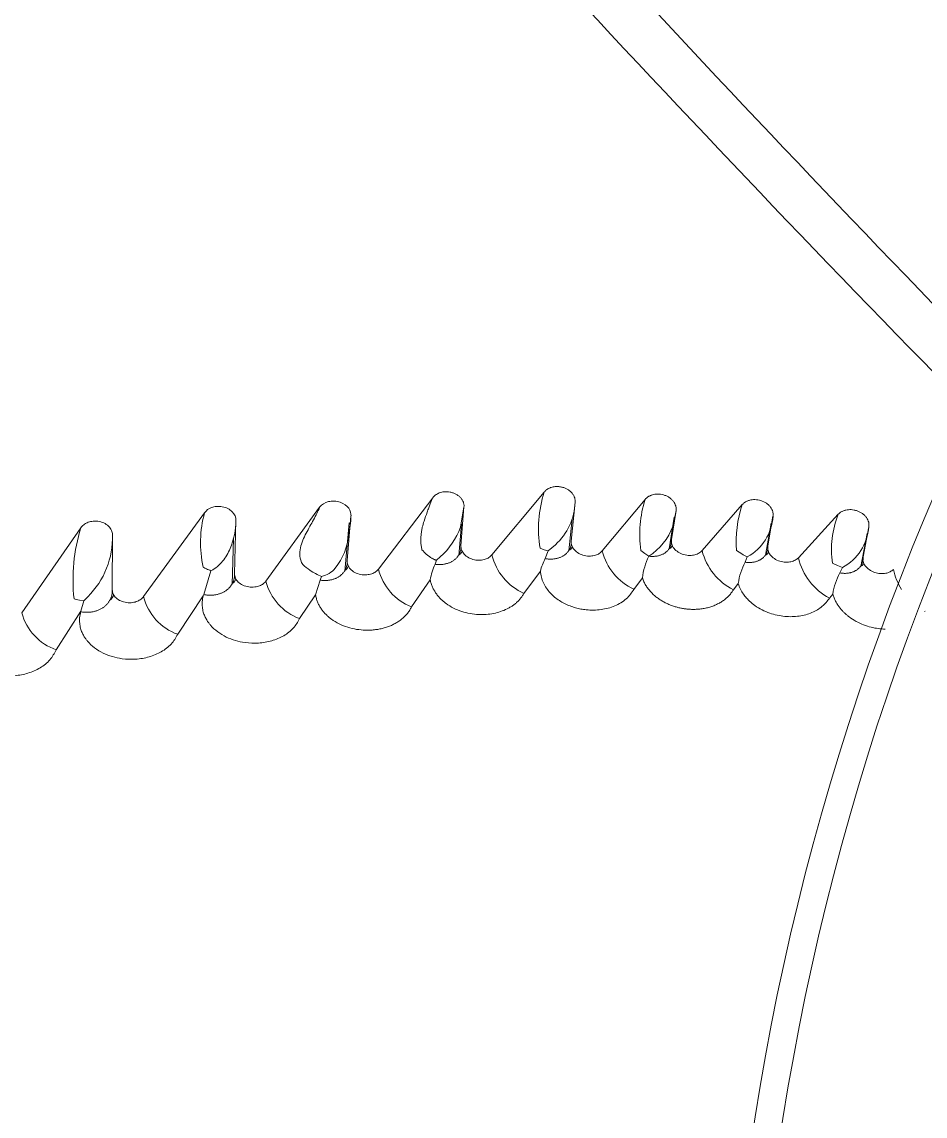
# Model space of a CAD drawing. Header units: millimetres. Extents: x 113490 to 142599, y -20467 to 115.
# Drawn here: x 134570.1 to 134651.5, y -11322.9 to -11224.4 of the extents above; entities that cross this region are included whole.
import ezdxf

# ---------------------------------------------------------------- set-up
doc = ezdxf.new("R2010")
doc.units = ezdxf.units.MM
doc.layers.add('DV3_0', color=7, linetype='Continuous')

msp = doc.modelspace()

# ---------------------------------------------------------------- linework, layer by layer
at = {"layer": 'DV3_0', "color": 7, "linetype": 'Continuous', "lineweight": 15}
for p, q in [((134612.432, -11272.384), (134617.145, -11266.714)), ((134602.213, -11273.662), (134607.109, -11267.226)), ((134619.928, -11267.626), (134619.585, -11271.133)), ((134622.371, -11272.023), (134626.236, -11267.381)), ((134631.369, -11271.989), (134634.987, -11267.848)), ((134581.065, -11276.136), (134586.554, -11268.58)), ((134592.082, -11274.741), (134596.921, -11268.092)), ((134599.743, -11268.87), (134599.402, -11272.894)), ((134609.92, -11268.049), (134609.597, -11269.88)), ((134609.92, -11268.049), (134609.648, -11271.547)), ((134629.016, -11268.372), (134628.602, -11270.995)), ((134629.016, -11268.372), (134628.734, -11269.811)), ((134637.751, -11268.903), (134637.286, -11271.569)), ((134640.038, -11272.628), (134643.63, -11268.721)), ((134570.102, -11277.592), (134575.42, -11269.935)), ((134589.378, -11269.278), (134589.257, -11274.078)), ((134599.191, -11273.833), (134599.575, -11269.5)), ((134609.449, -11272.433), (134609.682, -11269.6)), ((134619.377, -11272.013), (134619.671, -11269.115)), ((134628.406, -11271.837), (134628.863, -11268.975)), ((134637.082, -11272.414), (134637.595, -11269.509)), ((134646.379, -11269.84), (134645.861, -11272.561)), ((134578.256, -11270.563), (134578.242, -11275.527)), ((134589.036, -11275.057), (134589.164, -11270.896)), ((134645.649, -11273.416), (134646.219, -11270.454)), ((134617.133, -11271.911), (134616.769, -11271.783)), ((134618.155, -11271.463), (134617.487, -11272.014)), ((134606.755, -11272.492), (134606.528, -11272.305)), ((134607.451, -11272.847), (134607.32, -11273.219)), ((134607.786, -11272.562), (134607.451, -11272.847)), ((134617.487, -11272.014), (134617.133, -11271.911)), ((134617.487, -11272.014), (134617.224, -11272.71)), ((134626.199, -11272.241), (134625.854, -11271.968)), ((134626.572, -11272.494), (134626.199, -11272.241)), ((134634.949, -11272.288), (134634.475, -11271.996)), ((134635.439, -11272.557), (134635.236, -11273.033)), ((134587.133, -11273.802), (134586.477, -11275.951)), ((134615.317, -11275.843), (134616.803, -11273.838)), ((134643.556, -11273.347), (134643.11, -11273.132)), ((134643.999, -11273.522), (134643.556, -11273.347)), ((134643.999, -11273.522), (134643.782, -11274.005)), ((134596.977, -11274.656), (134596.552, -11275.968)), ((134597.093, -11274.319), (134596.977, -11274.657)), ((134605.195, -11277.07), (134606.88, -11274.618)), ((134625.231, -11275.48), (134625.986, -11274.458)), ((134634.191, -11275.511), (134634.624, -11274.949)), ((134574.993, -11276.39), (134574.805, -11276.344)), ((134575.286, -11276.449), (134574.993, -11276.39)), ((134575.683, -11276.506), (134575.286, -11276.449)), ((134575.683, -11276.505), (134575.408, -11277.447)), ((134576.039, -11276.146), (134575.683, -11276.505)), ((134584.134, -11279.531), (134586.426, -11276.069)), ((134595.12, -11278.121), (134596.552, -11275.969)), ((134642.846, -11276.271), (134643.137, -11275.909)), ((134573.194, -11280.93), (134575.408, -11277.447)), ((134575.408, -11277.447), (134575.405, -11277.498)), ((134651.409, -11277.487), (134651.452, -11277.436))]:
    msp.add_line(p, q, dxfattribs=at)
for centre, radius, start, end in [((134869.238, -11359.99), 343.5, 135.65946, 225.62289), ((134869.238, -11359.99), 346, 136.50602, 225.32035), ((136033.483, -9914.211), 1921.389, 220.928899, 224.297966), ((135969.247, -9969.728), 1840.9, 220.965027, 224.504503), ((134869.238, -11359.99), 236, 136.9648, 225.2631), ((134869.238, -11359.99), 233.5, 136.53416, 225.78143), ((134627.601, -11270.036), 10.972, 162.37471, 189.16103), ((134614.503, -11267.449), 5.427, 312.296, 358.13143), ((134636.223, -11270.524), 10.469, 162.53028, 187.92677), ((134644.881, -11271.173), 10.438, 161.41958, 184.51786), ((134596.72, -11271.309), 10.526, 164.97852, 191.91893), ((134588.422, -11268.41), 11.331, 349.06813, 357.67529), ((134633.282, -11268.634), 4.478, 298.80975, 356.55241), ((134651.659, -11271.905), 8.637, 158.37466, 188.16785), ((134590.216, -11274.588), 15.511, 162.54213, 186.50253), ((134603.436, -11267.673), 6.544, 311.66045, 340.29001), ((134623.584, -11267.873), 5.503, 302.88493, 339.37731), ((134641.876, -11269.539), 4.514, 298.05831, 356.17038), ((134570.703, -11270.795), 7.557, 314.92233, 1.76239), ((134593.496, -11269.88), 6.089, 322.5529, 353.59676), ((134610.603, -11267.72), 6.134, 223.22575, 228.37628), ((134617.449, -11271.133), 5.171, 194.00425, 245.64619), ((134622.495, -11275.323), 5.883, 153.63558, 165.37797), ((134627.39, -11270.782), 5.17, 193.89391, 245.31738), ((134631.85, -11275.138), 5.903, 153.39439, 173.38892), ((134636.526, -11270.75), 5.303, 193.51577, 243.88026), ((134638.385, -11266.605), 6.641, 238.84802, 243.67369), ((134645.399, -11271.398), 5.5, 192.91951, 242.34532), ((134589.022, -11268.615), 5.518, 241.88123, 245.51623), ((134589.356, -11267.836), 6.367, 245.68778, 249.56068), ((134598.941, -11269.437), 5.208, 227.16039, 236.15131), ((134599.171, -11269.115), 5.603, 236.03035, 248.22972), ((134596.555, -11272.005), 2.375, 283.08875, 318.38586), ((134607.044, -11272.444), 4.981, 194.14416, 248.21618), ((134612.652, -11275.666), 5.866, 155.3442, 169.6972), ((134640.495, -11275.768), 5.928, 152.5189, 172.06076), ((134654.217, -11272.469), 5.751, 192.20873, 211.74243), ((134588.639, -11274.343), 0.757, 300.42452, 346.53043), ((134596.818, -11273.541), 4.886, 194.22725, 249.65983), ((134649.023, -11276.839), 5.959, 151.59531, 171.01625), ((134577.543, -11275.758), 0.842, 303.77478, 346.84189), ((134585.806, -11274.937), 4.89, 194.20217, 250.00772), ((134589.838, -11277.484), 3.694, 155.47332, 157.45242), ((134574.754, -11276.384), 4.806, 194.55048, 251.06411), ((134791.503, -10489.197), 872.245, 252.439478, 259.620226)]:
    msp.add_arc(centre, radius, start, end, dxfattribs=at)
for points, knots in [([(134607.109, -11267.226), (134607.127, -11267.203), (134607.164, -11267.156), (134607.225, -11267.091), (134607.292, -11267.031), (134607.388, -11266.956), (134607.521, -11266.872), (134607.77, -11266.76), (134608.159, -11266.671), (134608.593, -11266.695), (134608.946, -11266.79), (134609.2, -11266.903), (134609.427, -11267.05), (134609.617, -11267.225), (134609.766, -11267.421), (134609.857, -11267.608), (134609.905, -11267.773), (134609.926, -11267.912), (134609.922, -11268.003), (134609.92, -11268.049)], [0, 0, 0, 0, 0.025508, 0.0507, 0.075707, 0.100663, 0.151235, 0.201359, 0.315486, 0.450295, 0.521379, 0.592441, 0.663866, 0.735035, 0.803976, 0.872556, 0.916064, 0.958333, 1, 1, 1, 1]), ([(134617.144, -11266.714), (134617.169, -11266.686), (134617.217, -11266.633), (134617.298, -11266.559), (134617.384, -11266.493), (134617.475, -11266.434), (134617.571, -11266.381), (134617.673, -11266.336), (134617.799, -11266.292), (134617.952, -11266.253), (134618.175, -11266.22), (134618.452, -11266.219), (134618.756, -11266.271), (134619.034, -11266.363), (134619.277, -11266.488), (134619.492, -11266.644), (134619.669, -11266.827), (134619.806, -11267.028), (134619.892, -11267.233), (134619.936, -11267.435), (134619.93, -11267.563), (134619.927, -11267.626)], [0, 0, 0, 0, 0.031379, 0.06194, 0.09187, 0.121366, 0.150636, 0.179892, 0.209347, 0.255339, 0.301145, 0.381241, 0.462609, 0.533215, 0.604284, 0.675064, 0.745219, 0.814233, 0.882728, 0.942077, 1, 1, 1, 1]), ([(134626.236, -11267.381), (134626.261, -11267.353), (134626.311, -11267.298), (134626.394, -11267.224), (134626.483, -11267.157), (134626.576, -11267.098), (134626.676, -11267.046), (134626.78, -11267.002), (134626.926, -11266.954), (134627.115, -11266.914), (134627.361, -11266.895), (134627.624, -11266.911), (134627.895, -11266.967), (134628.157, -11267.061), (134628.397, -11267.193), (134628.61, -11267.355), (134628.783, -11267.542), (134628.914, -11267.746), (134628.988, -11267.936), (134629.022, -11268.101), (134629.032, -11268.238), (134629.021, -11268.328), (134629.016, -11268.372)], [0, 0, 0, 0, 0.031716, 0.062546, 0.092687, 0.122352, 0.151761, 0.181144, 0.210729, 0.268965, 0.327186, 0.394124, 0.462805, 0.532221, 0.602027, 0.672131, 0.741831, 0.809151, 0.876161, 0.918496, 0.959572, 1, 1, 1, 1]), ([(134599.744, -11268.87), (134599.764, -11268.656), (134599.702, -11268.408), (134599.378, -11267.955), (134599.115, -11267.752), (134598.611, -11267.576), (134598.425, -11267.539), (134598.056, -11267.522), (134597.874, -11267.542), (134597.384, -11267.663), (134597.132, -11267.824), (134596.921, -11268.092)], [0, 0, 0, 0, 0.25, 0.25, 0.5, 0.5, 0.625, 0.625, 0.75, 0.75, 1, 1, 1, 1]), ([(134606.133, -11271.921), (134606.12, -11271.86), (134606.094, -11271.738), (134606.066, -11271.553), (134606.046, -11271.368), (134606.035, -11271.183), (134606.032, -11270.997), (134606.036, -11270.811), (134606.048, -11270.625), (134606.068, -11270.439), (134606.094, -11270.254), (134606.127, -11270.07), (134606.193, -11269.76), (134606.344, -11269.242), (134606.55, -11268.663), (134606.747, -11268.153), (134606.882, -11267.807), (134607.001, -11267.503), (134607.075, -11267.313), (134607.109, -11267.226)], [0, 0, 0, 0, 0.038117, 0.07613, 0.114071, 0.151973, 0.189866, 0.227782, 0.265755, 0.303816, 0.342, 0.380339, 0.418871, 0.537049, 0.713887, 0.799551, 0.875741, 0.942523, 1, 1, 1, 1]), ([(134634.987, -11267.848), (134635.012, -11267.821), (134635.062, -11267.768), (134635.145, -11267.696), (134635.235, -11267.632), (134635.33, -11267.575), (134635.432, -11267.525), (134635.54, -11267.483), (134635.688, -11267.439), (134635.879, -11267.402), (134636.126, -11267.39), (134636.389, -11267.413), (134636.752, -11267.497), (134637.09, -11267.66), (134637.367, -11267.882), (134637.536, -11268.074), (134637.663, -11268.282), (134637.733, -11268.474), (134637.763, -11268.638), (134637.77, -11268.773), (134637.758, -11268.86), (134637.751, -11268.903)], [0, 0, 0, 0, 0.031146, 0.061614, 0.09162, 0.121391, 0.151159, 0.181156, 0.211609, 0.269627, 0.327746, 0.395622, 0.463618, 0.603589, 0.673607, 0.742832, 0.811081, 0.878773, 0.920378, 0.960587, 1, 1, 1, 1]), ([(134589.378, -11269.278), (134589.389, -11269.01), (134589.269, -11268.726), (134588.826, -11268.27), (134588.502, -11268.101), (134587.975, -11268.004), (134587.793, -11267.998), (134587.463, -11268.028), (134587.315, -11268.065), (134586.92, -11268.212), (134586.721, -11268.359), (134586.554, -11268.58)], [0, 0, 0, 0, 0.25, 0.25, 0.5, 0.5, 0.625, 0.625, 0.75, 0.75, 1, 1, 1, 1]), ([(134596.921, -11268.092), (134596.768, -11268.451), (134596.579, -11268.826), (134596.159, -11269.6), (134595.926, -11269.999), (134595.602, -11270.628), (134595.498, -11270.842), (134595.316, -11271.284), (134595.237, -11271.511), (134595.134, -11271.984), (134595.11, -11272.229), (134595.162, -11272.735), (134595.238, -11272.995), (134595.4, -11273.255)], [0, 0, 0, 0, 0.25, 0.25, 0.5, 0.5, 0.625, 0.625, 0.75, 0.75, 0.875, 0.875, 1, 1, 1, 1]), ([(134643.63, -11268.721), (134643.656, -11268.695), (134643.708, -11268.642), (134643.795, -11268.572), (134643.888, -11268.509), (134643.987, -11268.454), (134644.092, -11268.407), (134644.204, -11268.369), (134644.356, -11268.329), (134644.551, -11268.299), (134644.799, -11268.296), (134645.061, -11268.328), (134645.419, -11268.423), (134645.751, -11268.596), (134646.019, -11268.823), (134646.182, -11269.017), (134646.302, -11269.225), (134646.368, -11269.415), (134646.395, -11269.578), (134646.4, -11269.712), (134646.386, -11269.798), (134646.379, -11269.84)], [0, 0, 0, 0, 0.031713, 0.062722, 0.093257, 0.123559, 0.153875, 0.18445, 0.215527, 0.274306, 0.333143, 0.399409, 0.46867, 0.607322, 0.676893, 0.745711, 0.812797, 0.879466, 0.920797, 0.960781, 1, 1, 1, 1]), ([(134575.42, -11269.935), (134575.497, -11269.84), (134575.648, -11269.657), (134575.993, -11269.457), (134576.429, -11269.328), (134576.954, -11269.321), (134577.484, -11269.472), (134577.92, -11269.763), (134578.151, -11270.087), (134578.246, -11270.361), (134578.252, -11270.496), (134578.256, -11270.563)], [0, 0, 0, 0, 0.104171, 0.202862, 0.315207, 0.453016, 0.596047, 0.736876, 0.874614, 0.938161, 1, 1, 1, 1]), ([(134587.133, -11273.801), (134587.549, -11273.59), (134587.896, -11273.289), (134588.463, -11272.604), (134588.683, -11272.219), (134589.207, -11271.011), (134589.374, -11270.136), (134589.378, -11269.278)], [0, 0, 0, 0, 0.25, 0.25, 0.5, 0.5, 1, 1, 1, 1]), ([(134607.32, -11273.219), (134607.369, -11273.225), (134607.465, -11273.238), (134607.608, -11273.247), (134607.751, -11273.248), (134607.891, -11273.242), (134608.029, -11273.229), (134608.164, -11273.209), (134608.296, -11273.181), (134608.425, -11273.147), (134608.549, -11273.105), (134608.668, -11273.057), (134608.783, -11273.002), (134608.892, -11272.941), (134608.995, -11272.874), (134609.092, -11272.8), (134609.181, -11272.72), (134609.264, -11272.635), (134609.34, -11272.545), (134609.408, -11272.449), (134609.468, -11272.349), (134609.52, -11272.245), (134609.564, -11272.137), (134609.599, -11272.025), (134609.625, -11271.91), (134609.643, -11271.791), (134609.651, -11271.67), (134609.649, -11271.588), (134609.648, -11271.547)], [0, 0, 0, 0, 0.036197, 0.072449, 0.108805, 0.145302, 0.181969, 0.218829, 0.255895, 0.293178, 0.330681, 0.36841, 0.406365, 0.44455, 0.482967, 0.521625, 0.560522, 0.599652, 0.639002, 0.678553, 0.718287, 0.758181, 0.798216, 0.838373, 0.878636, 0.918996, 0.959449, 1, 1, 1, 1]), ([(134609.648, -11271.547), (134609.646, -11271.613), (134609.645, -11271.747), (134609.718, -11272.017), (134609.923, -11272.342), (134610.329, -11272.651), (134610.841, -11272.837), (134611.37, -11272.877), (134611.823, -11272.789), (134612.187, -11272.626), (134612.35, -11272.464), (134612.431, -11272.384)], [0, 0, 0, 0, 0.063185, 0.126951, 0.260797, 0.40074, 0.544357, 0.682744, 0.800384, 0.900929, 1, 1, 1, 1]), ([(134617.224, -11272.71), (134617.272, -11272.718), (134617.369, -11272.735), (134617.513, -11272.75), (134617.656, -11272.758), (134617.797, -11272.758), (134617.937, -11272.75), (134618.074, -11272.735), (134618.208, -11272.713), (134618.338, -11272.683), (134618.464, -11272.647), (134618.586, -11272.603), (134618.703, -11272.552), (134618.814, -11272.495), (134618.919, -11272.432), (134619.018, -11272.361), (134619.11, -11272.285), (134619.194, -11272.203), (134619.271, -11272.115), (134619.341, -11272.023), (134619.402, -11271.925), (134619.456, -11271.823), (134619.5, -11271.716), (134619.536, -11271.606), (134619.563, -11271.493), (134619.581, -11271.376), (134619.589, -11271.256), (134619.586, -11271.174), (134619.585, -11271.133)], [0, 0, 0, 0, 0.03635, 0.07273, 0.109195, 0.145785, 0.18253, 0.219454, 0.256572, 0.293894, 0.331425, 0.369168, 0.407127, 0.445304, 0.483704, 0.522336, 0.561201, 0.600293, 0.6396, 0.679103, 0.718783, 0.758619, 0.798589, 0.838676, 0.878865, 0.919147, 0.959523, 1, 1, 1, 1]), ([(134619.585, -11271.133), (134619.582, -11271.2), (134619.578, -11271.335), (134619.647, -11271.609), (134619.846, -11271.94), (134620.248, -11272.26), (134620.758, -11272.458), (134621.288, -11272.509), (134621.747, -11272.43), (134622.12, -11272.27), (134622.287, -11272.105), (134622.371, -11272.023)], [0, 0, 0, 0, 0.062877, 0.126608, 0.260241, 0.399696, 0.542496, 0.679625, 0.796829, 0.899164, 1, 1, 1, 1]), ([(134626.572, -11272.494), (134626.619, -11272.499), (134626.712, -11272.51), (134626.85, -11272.516), (134626.986, -11272.515), (134627.12, -11272.506), (134627.251, -11272.49), (134627.379, -11272.466), (134627.502, -11272.436), (134627.622, -11272.398), (134627.737, -11272.353), (134627.846, -11272.301), (134627.95, -11272.243), (134628.047, -11272.179), (134628.137, -11272.107), (134628.221, -11272.03), (134628.297, -11271.947), (134628.365, -11271.859), (134628.425, -11271.765), (134628.478, -11271.667), (134628.521, -11271.564), (134628.557, -11271.457), (134628.583, -11271.346), (134628.599, -11271.232), (134628.607, -11271.115), (134628.604, -11271.035), (134628.603, -11270.995)], [0, 0, 0, 0, 0.039263, 0.078632, 0.118156, 0.157871, 0.197801, 0.237963, 0.278368, 0.319021, 0.359921, 0.401069, 0.442466, 0.484112, 0.526013, 0.568169, 0.61057, 0.653199, 0.696036, 0.739059, 0.782243, 0.825567, 0.869013, 0.912569, 0.956229, 1, 1, 1, 1]), ([(134628.603, -11270.995), (134628.596, -11271.062), (134628.584, -11271.196), (134628.636, -11271.473), (134628.816, -11271.813), (134629.2, -11272.152), (134629.702, -11272.374), (134630.233, -11272.45), (134630.71, -11272.392), (134631.035, -11272.259), (134631.244, -11272.117), (134631.327, -11272.032), (134631.369, -11271.989)], [0, 0, 0, 0, 0.062338, 0.125017, 0.257071, 0.394997, 0.536428, 0.673014, 0.791161, 0.896295, 0.948365, 1, 1, 1, 1]), ([(134635.236, -11273.032), (134635.282, -11273.039), (134635.376, -11273.052), (134635.515, -11273.061), (134635.652, -11273.062), (134635.787, -11273.056), (134635.919, -11273.043), (134636.048, -11273.022), (134636.173, -11272.993), (134636.294, -11272.958), (134636.41, -11272.915), (134636.52, -11272.865), (134636.625, -11272.809), (134636.724, -11272.746), (134636.815, -11272.676), (134636.9, -11272.6), (134636.977, -11272.518), (134637.046, -11272.431), (134637.107, -11272.338), (134637.16, -11272.24), (134637.205, -11272.138), (134637.24, -11272.031), (134637.267, -11271.921), (134637.284, -11271.807), (134637.291, -11271.689), (134637.288, -11271.609), (134637.286, -11271.569)], [0, 0, 0, 0, 0.039308, 0.078715, 0.118272, 0.158014, 0.197968, 0.238151, 0.278572, 0.319236, 0.360144, 0.401296, 0.442692, 0.484334, 0.526227, 0.568372, 0.61076, 0.653375, 0.696196, 0.7392, 0.782363, 0.825665, 0.869086, 0.912616, 0.956252, 1, 1, 1, 1]), ([(134637.286, -11271.569), (134637.279, -11271.635), (134637.264, -11271.768), (134637.311, -11272.044), (134637.483, -11272.386), (134637.857, -11272.732), (134638.35, -11272.968), (134638.879, -11273.059), (134639.361, -11273.016), (134639.693, -11272.891), (134639.908, -11272.754), (134639.995, -11272.67), (134640.038, -11272.628)], [0, 0, 0, 0, 0.061793, 0.123993, 0.255432, 0.392788, 0.533695, 0.669756, 0.788817, 0.895724, 0.947977, 1, 1, 1, 1]), ([(134596.977, -11274.657), (134597.023, -11274.663), (134597.113, -11274.675), (134597.247, -11274.685), (134597.381, -11274.689), (134597.513, -11274.686), (134597.643, -11274.677), (134597.771, -11274.661), (134597.897, -11274.64), (134598.019, -11274.612), (134598.139, -11274.579), (134598.255, -11274.539), (134598.367, -11274.494), (134598.475, -11274.443), (134598.578, -11274.387), (134598.677, -11274.325), (134598.77, -11274.258), (134598.857, -11274.186), (134598.939, -11274.109), (134599.015, -11274.027), (134599.084, -11273.941), (134599.148, -11273.851), (134599.205, -11273.757), (134599.255, -11273.659), (134599.298, -11273.558), (134599.334, -11273.454), (134599.363, -11273.347), (134599.385, -11273.237), (134599.399, -11273.125), (134599.406, -11273.01), (134599.403, -11272.933), (134599.403, -11272.894)], [0, 0, 0, 0, 0.032504, 0.065034, 0.09763, 0.130323, 0.163139, 0.196097, 0.229212, 0.262493, 0.295949, 0.329583, 0.363398, 0.397396, 0.431579, 0.465949, 0.500512, 0.535269, 0.570217, 0.605349, 0.640654, 0.676117, 0.711723, 0.747456, 0.783298, 0.819236, 0.855255, 0.891346, 0.927501, 0.963718, 1, 1, 1, 1]), ([(134599.403, -11272.894), (134599.401, -11272.957), (134599.398, -11273.084), (134599.465, -11273.348), (134599.664, -11273.671), (134600.074, -11273.981), (134600.598, -11274.164), (134601.139, -11274.196), (134601.602, -11274.096), (134601.973, -11273.919), (134602.134, -11273.747), (134602.213, -11273.662)], [0, 0, 0, 0, 0.059834, 0.119385, 0.252539, 0.392535, 0.537276, 0.677664, 0.796291, 0.899174, 1, 1, 1, 1]), ([(134607.451, -11272.848), (134607.436, -11272.847), (134607.403, -11272.845), (134607.35, -11272.831), (134607.289, -11272.81), (134607.219, -11272.781), (134607.141, -11272.743), (134607.054, -11272.695), (134606.96, -11272.637), (134606.859, -11272.57), (134606.79, -11272.519), (134606.755, -11272.492)], [0, 0, 0, 0, 0.056089, 0.124598, 0.206448, 0.302197, 0.412221, 0.536796, 0.676151, 0.830488, 1, 1, 1, 1]), ([(134643.782, -11274.004), (134643.825, -11274.011), (134643.912, -11274.025), (134644.042, -11274.036), (134644.17, -11274.041), (134644.297, -11274.04), (134644.421, -11274.032), (134644.543, -11274.017), (134644.662, -11273.996), (134644.777, -11273.969), (134644.889, -11273.935), (134644.996, -11273.895), (134645.099, -11273.849), (134645.197, -11273.797), (134645.289, -11273.74), (134645.375, -11273.676), (134645.455, -11273.607), (134645.529, -11273.533), (134645.596, -11273.454), (134645.656, -11273.37), (134645.709, -11273.281), (134645.755, -11273.189), (134645.793, -11273.092), (134645.823, -11272.992), (134645.846, -11272.889), (134645.86, -11272.782), (134645.866, -11272.673), (134645.862, -11272.598), (134645.861, -11272.561)], [0, 0, 0, 0, 0.036321, 0.072718, 0.109234, 0.145898, 0.182734, 0.219757, 0.256977, 0.294401, 0.332028, 0.36986, 0.407896, 0.446136, 0.484582, 0.52324, 0.56211, 0.601186, 0.640456, 0.679905, 0.719515, 0.759268, 0.799145, 0.83913, 0.879212, 0.919383, 0.959642, 1, 1, 1, 1]), ([(134645.861, -11272.561), (134645.852, -11272.626), (134645.836, -11272.756), (134645.877, -11273.03), (134646.039, -11273.372), (134646.402, -11273.726), (134646.885, -11273.974), (134647.41, -11274.083), (134647.897, -11274.057), (134648.239, -11273.941), (134648.462, -11273.809), (134648.552, -11273.726), (134648.597, -11273.685)], [0, 0, 0, 0, 0.060985, 0.122416, 0.252786, 0.389221, 0.529399, 0.664878, 0.785138, 0.894075, 0.94721, 1, 1, 1, 1]), ([(134616.803, -11273.838), (134616.826, -11274.022), (134616.873, -11274.384), (134617.066, -11274.901), (134617.335, -11275.377), (134617.674, -11275.805), (134618.069, -11276.181), (134618.507, -11276.504), (134618.974, -11276.772), (134619.459, -11276.986), (134619.95, -11277.148), (134620.438, -11277.26), (134621.206, -11277.372), (134622.271, -11277.359), (134623.531, -11277.023), (134624.595, -11276.393), (134625.02, -11275.783), (134625.231, -11275.48)], [0, 0, 0, 0, 0.056984, 0.112394, 0.166426, 0.219197, 0.270615, 0.320697, 0.369338, 0.416332, 0.461649, 0.505209, 0.546802, 0.662944, 0.777664, 0.889951, 1, 1, 1, 1]), ([(134586.477, -11275.951), (134586.524, -11275.959), (134586.619, -11275.977), (134586.76, -11275.995), (134586.902, -11276.006), (134587.042, -11276.01), (134587.18, -11276.008), (134587.318, -11275.999), (134587.453, -11275.984), (134587.585, -11275.962), (134587.715, -11275.934), (134587.842, -11275.9), (134587.965, -11275.86), (134588.084, -11275.815), (134588.199, -11275.763), (134588.31, -11275.706), (134588.416, -11275.643), (134588.516, -11275.575), (134588.611, -11275.502), (134588.7, -11275.424), (134588.783, -11275.341), (134588.86, -11275.254), (134588.931, -11275.163), (134588.996, -11275.068), (134589.054, -11274.969), (134589.105, -11274.867), (134589.149, -11274.762), (134589.186, -11274.654), (134589.216, -11274.543), (134589.238, -11274.43), (134589.252, -11274.314), (134589.26, -11274.197), (134589.258, -11274.117), (134589.257, -11274.078)], [0, 0, 0, 0, 0.0308, 0.061553, 0.0923, 0.12308, 0.15392, 0.184844, 0.21587, 0.247013, 0.278282, 0.309684, 0.341225, 0.372909, 0.40474, 0.43672, 0.468856, 0.501152, 0.533613, 0.566237, 0.599017, 0.631943, 0.665003, 0.698182, 0.731466, 0.764839, 0.798288, 0.831798, 0.865358, 0.898961, 0.932602, 0.96628, 1, 1, 1, 1]), ([(134589.257, -11274.078), (134589.26, -11274.142), (134589.265, -11274.273), (134589.351, -11274.534), (134589.571, -11274.844), (134589.994, -11275.128), (134590.52, -11275.286), (134591.051, -11275.294), (134591.502, -11275.182), (134591.794, -11275.023), (134591.976, -11274.872), (134592.047, -11274.785), (134592.083, -11274.741)], [0, 0, 0, 0, 0.061908, 0.124385, 0.257007, 0.397443, 0.542002, 0.681801, 0.798875, 0.900107, 0.950437, 1, 1, 1, 1]), ([(134606.88, -11274.617), (134606.892, -11274.675), (134606.915, -11274.79), (134606.963, -11274.958), (134607.019, -11275.122), (134607.083, -11275.28), (134607.156, -11275.434), (134607.236, -11275.582), (134607.322, -11275.725), (134607.415, -11275.863), (134607.514, -11275.995), (134607.617, -11276.121), (134607.725, -11276.242), (134607.836, -11276.356), (134607.951, -11276.466), (134608.069, -11276.569), (134608.189, -11276.668), (134608.678, -11277.038), (134609.661, -11277.535), (134611.176, -11277.809), (134612.598, -11277.707), (134613.532, -11277.395), (134614.068, -11277.102), (134614.318, -11276.942), (134614.555, -11276.762), (134614.778, -11276.563), (134614.982, -11276.342), (134615.166, -11276.104), (134615.266, -11275.931), (134615.317, -11275.844)], [0, 0, 0, 0, 0.018725, 0.037166, 0.055328, 0.073216, 0.090837, 0.108198, 0.125306, 0.142166, 0.158774, 0.175122, 0.191203, 0.207014, 0.222552, 0.237814, 0.252802, 0.267516, 0.414397, 0.552539, 0.674356, 0.791982, 0.819915, 0.848446, 0.877569, 0.907266, 0.93756, 0.968474, 1, 1, 1, 1]), ([(134625.986, -11274.458), (134626.007, -11274.516), (134626.048, -11274.631), (134626.122, -11274.799), (134626.205, -11274.963), (134626.296, -11275.122), (134626.395, -11275.276), (134626.502, -11275.425), (134626.617, -11275.569), (134626.737, -11275.707), (134626.864, -11275.839), (134626.997, -11275.966), (134627.134, -11276.087), (134627.277, -11276.202), (134627.423, -11276.311), (134627.574, -11276.413), (134627.728, -11276.51), (134627.884, -11276.601), (134628.044, -11276.686), (134628.205, -11276.764), (134628.367, -11276.837), (134628.531, -11276.904), (134628.696, -11276.965), (134628.862, -11277.02), (134629.027, -11277.07), (134629.193, -11277.114), (134629.357, -11277.152), (134629.521, -11277.186), (134629.683, -11277.214), (134629.843, -11277.237), (134630.002, -11277.256), (134630.159, -11277.27), (134630.404, -11277.285), (134630.738, -11277.288), (134631.157, -11277.26), (134631.564, -11277.201), (134631.956, -11277.112), (134632.328, -11276.993), (134632.679, -11276.846), (134633.004, -11276.674), (134633.302, -11276.479), (134633.571, -11276.263), (134633.809, -11276.028), (134634.019, -11275.779), (134634.134, -11275.601), (134634.191, -11275.511)], [0, 0, 0, 0, 0.020265, 0.040362, 0.060299, 0.080088, 0.099727, 0.119211, 0.138533, 0.157691, 0.176685, 0.195515, 0.214185, 0.232696, 0.251049, 0.269235, 0.287245, 0.305077, 0.322728, 0.340193, 0.357468, 0.374554, 0.391452, 0.408158, 0.42466, 0.440946, 0.457006, 0.472836, 0.488431, 0.50379, 0.518914, 0.533803, 0.548464, 0.58879, 0.628732, 0.668197, 0.707141, 0.745574, 0.783486, 0.820843, 0.857649, 0.893915, 0.929697, 0.965055, 1, 1, 1, 1]), ([(134575.405, -11277.498), (134575.453, -11277.507), (134575.55, -11277.524), (134575.695, -11277.54), (134575.839, -11277.549), (134575.982, -11277.551), (134576.124, -11277.547), (134576.264, -11277.535), (134576.402, -11277.518), (134576.537, -11277.493), (134576.67, -11277.462), (134576.799, -11277.425), (134576.924, -11277.382), (134577.046, -11277.333), (134577.163, -11277.278), (134577.276, -11277.218), (134577.383, -11277.152), (134577.486, -11277.08), (134577.582, -11277.003), (134577.673, -11276.922), (134577.757, -11276.835), (134577.836, -11276.744), (134577.908, -11276.649), (134577.974, -11276.551), (134578.033, -11276.448), (134578.085, -11276.342), (134578.13, -11276.233), (134578.168, -11276.121), (134578.198, -11276.007), (134578.221, -11275.89), (134578.236, -11275.77), (134578.244, -11275.65), (134578.242, -11275.568), (134578.242, -11275.527)], [0, 0, 0, 0, 0.030744, 0.061438, 0.092125, 0.122844, 0.153625, 0.184492, 0.215464, 0.246557, 0.277781, 0.309144, 0.340652, 0.372311, 0.404123, 0.436093, 0.468225, 0.500527, 0.533, 0.565643, 0.598448, 0.631405, 0.6645, 0.69772, 0.731048, 0.76447, 0.797969, 0.831532, 0.865147, 0.898805, 0.9325, 0.966231, 1, 1, 1, 1]), ([(134578.242, -11275.527), (134578.246, -11275.591), (134578.254, -11275.721), (134578.346, -11275.978), (134578.572, -11276.28), (134578.999, -11276.552), (134579.525, -11276.696), (134580.054, -11276.693), (134580.501, -11276.573), (134580.787, -11276.412), (134580.963, -11276.262), (134581.031, -11276.178), (134581.065, -11276.136)], [0, 0, 0, 0, 0.06232, 0.125391, 0.257745, 0.398304, 0.543526, 0.684373, 0.802176, 0.903379, 0.95178, 1, 1, 1, 1]), ([(134634.624, -11274.949), (134634.685, -11275.126), (134634.802, -11275.461), (134635.069, -11275.902), (134635.354, -11276.264), (134635.636, -11276.549), (134635.892, -11276.768), (134636.442, -11277.182), (134637.39, -11277.669), (134638.786, -11277.969), (134640.107, -11277.94), (134641.273, -11277.619), (134642.233, -11277.058), (134642.645, -11276.529), (134642.846, -11276.27)], [0, 0, 0, 0, 0.06146, 0.116298, 0.164324, 0.205355, 0.239277, 0.265978, 0.411092, 0.542777, 0.664709, 0.7817, 0.893337, 1, 1, 1, 1]), ([(134586.426, -11276.068), (134586.391, -11276.245), (134586.323, -11276.584), (134586.341, -11277.075), (134586.427, -11277.512), (134586.566, -11277.893), (134586.733, -11278.217), (134586.912, -11278.486), (134587.387, -11279.084), (134588.413, -11279.849), (134589.995, -11280.304), (134591.416, -11280.357), (134592.621, -11280.152), (134593.708, -11279.694), (134594.607, -11279.013), (134594.95, -11278.419), (134595.12, -11278.122)], [0, 0, 0, 0, 0.048925, 0.093655, 0.134306, 0.170925, 0.203488, 0.231939, 0.256204, 0.402666, 0.539546, 0.631908, 0.72499, 0.817513, 0.909081, 1, 1, 1, 1]), ([(134596.552, -11275.968), (134596.562, -11276.024), (134596.581, -11276.136), (134596.621, -11276.301), (134596.67, -11276.461), (134596.727, -11276.616), (134596.792, -11276.767), (134596.865, -11276.913), (134596.944, -11277.053), (134597.029, -11277.188), (134597.119, -11277.319), (134597.215, -11277.443), (134597.315, -11277.563), (134597.419, -11277.677), (134597.527, -11277.786), (134597.637, -11277.889), (134597.75, -11277.987), (134597.865, -11278.08), (134598.157, -11278.3), (134598.666, -11278.606), (134599.434, -11278.913), (134600.236, -11279.1), (134600.914, -11279.164), (134601.452, -11279.161), (134601.855, -11279.13), (134602.253, -11279.071), (134602.644, -11278.984), (134603.022, -11278.87), (134603.384, -11278.728), (134603.726, -11278.559), (134604.045, -11278.364), (134604.339, -11278.147), (134604.604, -11277.907), (134604.837, -11277.646), (134605.038, -11277.368), (134605.143, -11277.17), (134605.195, -11277.07)], [0, 0, 0, 0, 0.017623, 0.034973, 0.052055, 0.068874, 0.085436, 0.101746, 0.117812, 0.133641, 0.149237, 0.164597, 0.179712, 0.194575, 0.209181, 0.223525, 0.237606, 0.251423, 0.264974, 0.33949, 0.412534, 0.48378, 0.552719, 0.587372, 0.622116, 0.656917, 0.691706, 0.726411, 0.760969, 0.795394, 0.829729, 0.863972, 0.898084, 0.932071, 0.966027, 1, 1, 1, 1]), ([(134643.137, -11275.909), (134643.154, -11275.967), (134643.187, -11276.081), (134643.248, -11276.246), (134643.316, -11276.405), (134643.389, -11276.556), (134643.468, -11276.701), (134643.551, -11276.837), (134643.637, -11276.967), (134643.725, -11277.089), (134643.816, -11277.204), (134643.907, -11277.312), (134643.998, -11277.413), (134644.089, -11277.508), (134644.179, -11277.596), (134644.267, -11277.678), (134644.353, -11277.755), (134644.437, -11277.825), (134644.518, -11277.89), (134644.769, -11278.085), (134645.217, -11278.375), (134645.893, -11278.687), (134646.574, -11278.902), (134647.178, -11279.016), (134647.598, -11279.053), (134647.794, -11279.06), (134647.842, -11279.062)], [0, 0, 0, 0, 0.0196115, 0.0386524, 0.0571258, 0.0750345, 0.0923787, 0.1091517, 0.1253469, 0.140959, 0.1559834, 0.1704164, 0.1842551, 0.1974966, 0.2101385, 0.2221786, 0.2336146, 0.2444433, 0.2546604, 0.2642622, 0.338176, 0.4086348, 0.475365, 0.5379757, 0.5797883, 0.5930933, 0.5930933, 0.5930933, 0.5930933]), ([(134575.405, -11277.498), (134575.363, -11277.681), (134575.284, -11278.028), (134575.293, -11278.531), (134575.374, -11278.975), (134575.508, -11279.357), (134575.67, -11279.676), (134575.84, -11279.936), (134576.304, -11280.533), (134577.327, -11281.304), (134578.92, -11281.761), (134580.353, -11281.812), (134581.573, -11281.606), (134582.683, -11281.142), (134583.609, -11280.447), (134583.959, -11279.837), (134584.134, -11279.532)], [0, 0, 0, 0, 0.049983, 0.095305, 0.136089, 0.172395, 0.204188, 0.231394, 0.253924, 0.400322, 0.537539, 0.629207, 0.722264, 0.815359, 0.907832, 1, 1, 1, 1]), ([(134564.418, -11279.097), (134564.38, -11279.274), (134564.308, -11279.612), (134564.32, -11280.102), (134564.402, -11280.538), (134564.539, -11280.918), (134564.706, -11281.24), (134564.885, -11281.507), (134565.367, -11282.104), (134566.42, -11282.861), (134568.028, -11283.281), (134569.462, -11283.301), (134570.673, -11283.071), (134571.774, -11282.585), (134572.691, -11281.866), (134573.026, -11281.243), (134573.194, -11280.93)], [0, 0, 0, 0, 0.048201, 0.09227, 0.132334, 0.168466, 0.200643, 0.228802, 0.25286, 0.399444, 0.537774, 0.628473, 0.721072, 0.814191, 0.907038, 1, 1, 1, 1])]:
    msp.add_open_spline(points, degree=3, knots=knots, dxfattribs=at)
for points in [[(134619.687, -11271.634), (134619.594, -11271.839), (134619.487, -11271.948), (134619.366, -11271.958)], [(134628.688, -11271.533), (134628.593, -11271.723), (134628.493, -11271.812), (134628.388, -11271.801)], [(134609.752, -11272.028), (134609.662, -11272.238), (134609.557, -11272.353), (134609.438, -11272.375)], [(134637.367, -11272.118), (134637.272, -11272.307), (134637.171, -11272.394), (134637.065, -11272.381)], [(134599.507, -11273.373), (134599.414, -11273.606), (134599.305, -11273.74), (134599.179, -11273.774)], [(134645.937, -11273.12), (134645.841, -11273.31), (134645.739, -11273.399), (134645.631, -11273.385)]]:
    msp.add_open_spline(points, degree=3, dxfattribs=at)

doc.saveas('drawing.dxf')
